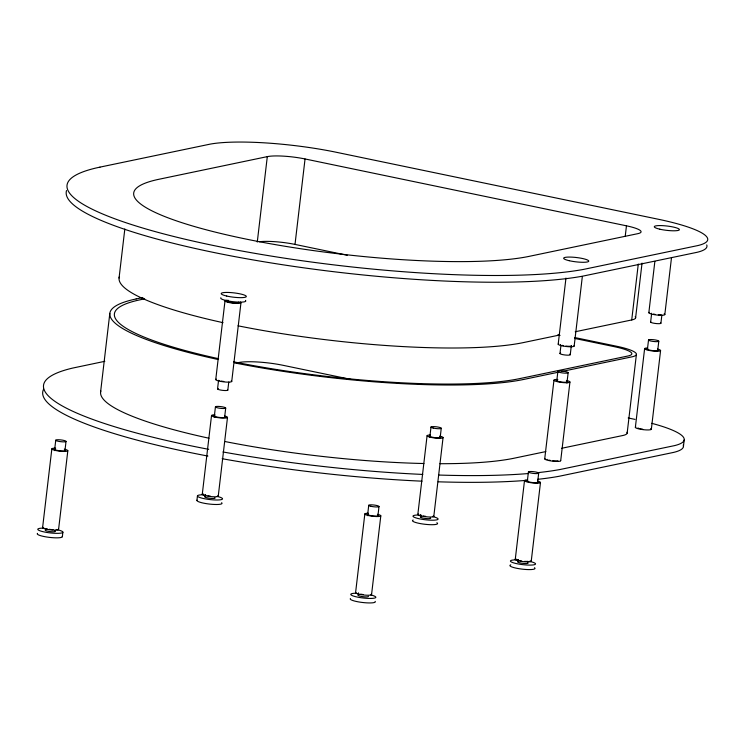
<?xml version="1.0" encoding="UTF-8"?>
<svg xmlns="http://www.w3.org/2000/svg" width="745" height="745" viewBox="0 0 745 745"><rect width="100%" height="100%" fill="white"/><g stroke="black" fill="none" stroke-linecap="round" stroke-linejoin="round"><path stroke-width="1.12" d="M42.605 527.572L51.843 448.881M54.534 450.595L55.754 440.221M64.945 450.641L66.026 441.422A5.168 0.885 6.7 0 0 58.483 439.736A5.168 0.885 6.7 0 0 58.175 441.254A5.168 0.885 6.7 0 0 66.026 441.422M58.576 529.453L67.823 450.762M62.356 536.661L62.887 532.163M100.575 392.103L109.813 313.412M119.06 278.025L124.825 228.985M196.922 500.398L197.453 495.9M202.277 494.224L211.524 415.533M215.752 379.568L224.999 300.878M204.866 496.803L205.136 494.494M214.215 417.247L215.435 406.872M217.549 388.881L218.499 380.807M227.709 302.405L227.979 300.105M224.618 417.293L225.707 408.074A5.168 0.885 6.7 0 0 218.155 406.388A5.168 0.885 6.7 0 0 217.847 407.906A5.168 0.885 6.7 0 0 225.707 408.074M227.821 390.082L228.771 382.017M218.257 496.105L227.495 417.414M231.732 381.431L240.97 302.74M257.276 242.069L267.306 156.627A28.04 4.824 6.7 0 1 305.05 158.964L626.461 225.819A28.04 4.824 6.7 0 1 637.748 233.679L529.304 256.327A211.869 36.43 6.7 0 1 244.137 238.679A211.869 36.43 6.7 0 1 158.881 179.284L267.306 156.627M347.254 255.274L295.011 244.407L305.05 158.964M355.589 592.629L364.836 513.938M358.177 595.218L358.447 592.918M367.527 515.661L368.738 505.287M377.929 515.717L379.009 506.488M371.569 594.51L380.807 515.819M417.833 514.46L427.081 435.769M420.422 517.03L420.702 514.665M429.772 437.473L431.001 427.034M440.183 437.492L441.263 428.273M433.813 516.294L443.061 437.604M515.27 559.281L524.508 480.581M517.85 561.87L518.129 559.57M527.339 481.158L528.419 471.939M537.471 483.514L538.691 473.14A5.168 0.885 6.7 0 0 531.287 471.492A5.168 0.885 6.7 0 0 530.691 472.973A5.168 0.885 6.7 0 0 538.672 473.196M531.241 561.162L540.488 482.471M544.716 458.864L553.963 380.164M558.191 344.209L565.967 278.062M556.794 380.732L557.875 371.504M559.989 353.521L560.938 345.447M566.926 383.088L568.146 372.714A5.168 0.885 6.7 0 0 560.603 371.029A5.168 0.885 6.7 0 0 560.287 372.547A5.168 0.885 6.7 0 0 568.146 372.714M570.26 354.722L571.341 345.503M560.696 460.745L569.934 382.055M574.171 346.071L582.339 276.497M625.241 236.212L626.461 225.819M575.233 331.749L631.723 319.95L638.288 264.065M635.606 317.845L642.041 263.106M627.16 433.106L636.407 354.415M635.364 427.369L644.611 348.679M648.839 312.714L654.864 261.393M647.433 349.237L648.523 340.018M650.636 322.026L651.586 313.952M657.705 350.439L658.794 341.219A5.168 0.885 6.7 0 0 651.242 339.534A5.168 0.885 6.7 0 0 650.934 341.052A5.168 0.885 6.7 0 0 658.794 341.219M660.908 323.228L661.858 315.163M651.344 429.25L660.582 350.56M664.819 314.576L671.515 257.556M683.426 446.59L684.217 439.839M136.13 298.941L142.91 297.525M144.688 298.829L140.162 299.779A216.907 37.297 6.7 0 0 218.592 358.69M104.812 361.316L72.656 368.077A278.993 47.969 6.7 0 0 208.702 449.328M236.333 363.029L238.596 362.564A33.087 5.69 6.7 0 1 283.128 365.32L351.277 379.494M559.421 335.054L523.269 342.607A216.45 37.213 6.7 0 1 238 325.807M523.437 379.503L558.471 372.183M561.86 371.476L631.918 356.846A37.688 6.482 6.7 0 0 616.758 346.276L574.73 337.541M545.834 451.582L514.199 458.194A221.498 38.079 6.7 0 1 439.969 463.707M561.655 448.285L622.68 435.536A37.688 6.482 6.7 0 0 626.973 432.268M557.8 334.924L560.072 335.39M574.833 338.463L614.588 346.732A33.087 5.69 6.7 0 1 627.905 356.008L519.442 378.665A216.907 37.297 6.7 0 1 233.567 361.828M628.184 417.973L635.01 419.388M436.877 522.729A12.637 2.17 6.7 0 1 425.088 524.294A12.637 2.17 6.7 0 1 413.149 520.038M432.64 516.602A12.637 2.17 6.7 0 1 434.819 520.131A12.637 2.17 6.7 0 1 415.85 517.887A12.637 2.17 6.7 0 1 419.072 514.991M430.238 517.766A5.168 0.885 6.7 0 1 425.06 518.436A5.168 0.885 6.7 0 1 421.391 516.602M537.667 479.324A278.993 47.969 6.7 0 0 559.393 476.223L673.48 452.429A95.146 16.362 6.7 0 0 683.221 445.016M525.784 480.423A278.993 47.969 6.7 0 1 438.153 481.801M422.024 481.177A278.993 47.969 6.7 0 1 222.159 458.715M207.911 456.07A278.993 47.969 6.7 0 1 43.601 389.197M523.409 379.494A221.498 38.079 6.7 0 1 234.666 362.927M218.238 359.537A221.498 38.079 6.7 0 1 136.158 298.95M537.368 472.693A278.993 47.969 6.7 0 0 560.184 469.48L674.272 445.678A95.146 16.362 6.7 0 0 651.689 423.309M528.522 473.522A278.993 47.969 6.7 0 1 438.945 475.049M422.815 474.435A278.993 47.969 6.7 0 1 222.951 451.964M423.914 463.52A221.498 38.079 6.7 0 1 225.418 441.617M208.991 438.228A221.498 38.079 6.7 0 1 100.854 390.92M223.053 322.669A216.45 37.213 6.7 0 1 119.321 276.87M635.178 316.737A32.631 5.606 6.7 0 1 631.723 319.95M259.12 241.762A28.04 4.824 6.7 0 1 295.011 244.407M66.528 190.562A278.993 47.969 6.7 0 0 264.419 261.84A278.993 47.969 6.7 0 0 582.897 276.116L696.985 252.322A95.146 16.362 6.7 0 0 706.726 244.909M664.149 313.896A8.046 1.378 6.7 0 1 657.211 315.06A8.046 1.378 6.7 0 1 649.24 312.323M661.066 314.772A5.746 0.987 6.7 0 1 658.338 314.753M655.116 314.371A5.746 0.987 6.7 0 1 653.505 314.055M651.521 313.384A5.746 0.987 6.7 0 1 651.298 313.235M660.48 322.799A5.168 0.885 6.7 0 1 656.326 323.572A5.168 0.885 6.7 0 1 650.73 321.868M650.692 428.571A8.046 1.378 6.7 0 1 643.68 429.716A8.046 1.378 6.7 0 1 635.783 426.978M642.702 429.204A5.746 0.987 6.7 0 1 640.029 428.72M638.754 428.347A5.746 0.987 6.7 0 1 637.925 427.975M657.481 349.051A8.046 1.378 6.7 0 1 658.524 351.202A8.046 1.378 6.7 0 1 646.781 349.889A8.046 1.378 6.7 0 1 647.601 347.943M657.509 349.647A5.746 0.987 6.7 0 1 656.233 350.774A5.746 0.987 6.7 0 1 648.802 349.908A5.746 0.987 6.7 0 1 647.805 348.511M217.95 495.63A8.046 1.378 6.7 0 1 209.587 496.449A8.046 1.378 6.7 0 1 203.078 493.712M210.341 496.142A5.746 0.987 6.7 0 1 207.883 495.77M205.89 495.276A5.746 0.987 6.7 0 1 205.275 495.053M224.785 416.008A8.046 1.378 6.7 0 1 225.083 418.085A8.046 1.378 6.7 0 1 213.359 416.632A8.046 1.378 6.7 0 1 214.923 414.788M224.59 416.576A5.746 0.987 6.7 0 1 222.857 417.638A5.746 0.987 6.7 0 1 215.454 416.688A5.746 0.987 6.7 0 1 214.923 415.338M221.619 502.707A12.637 2.17 6.7 0 1 210.127 504.142A12.637 2.17 6.7 0 1 197.071 500.137M217.242 496.431A12.637 2.17 6.7 0 1 219.132 499.932A12.637 2.17 6.7 0 1 200.172 497.632A12.637 2.17 6.7 0 1 203.683 494.782M214.942 497.707A5.168 0.885 6.7 0 1 209.745 498.256A5.168 0.885 6.7 0 1 205.238 496.515M240.309 302.06A8.046 1.378 6.7 0 1 237.273 303.448A8.046 1.378 6.7 0 1 226.974 302.014A8.046 1.378 6.7 0 1 226.862 300.188M238.465 302.135A5.746 0.987 6.7 0 1 231.974 302.647A5.746 0.987 6.7 0 1 228.398 300.673M231.248 380.853A8.046 1.378 6.7 0 1 223.621 381.859A8.046 1.378 6.7 0 1 216.32 379.112M223.817 381.477A5.746 0.987 6.7 0 1 221.032 381.04M219.356 380.611A5.746 0.987 6.7 0 1 218.583 380.313M245.431 300.393A12.637 2.17 6.7 0 1 233.716 301.772A12.637 2.17 6.7 0 1 220.874 297.758M227.616 389.784A5.168 0.885 6.7 0 1 222.103 390.296A5.168 0.885 6.7 0 1 218.201 388.517M573.976 345.699A8.046 1.378 6.7 0 1 565.809 346.462A8.046 1.378 6.7 0 1 558.592 343.817M571.536 346.071A5.746 0.987 6.7 0 1 565.893 346.071M563.471 345.68A5.746 0.987 6.7 0 1 562.037 345.326M560.575 344.665A5.746 0.987 6.7 0 1 560.519 344.59M569.702 354.22A5.168 0.885 6.7 0 1 565.027 354.993A5.168 0.885 6.7 0 1 560.65 353.158M560.603 460.466A8.046 1.378 6.7 0 1 552.278 461.118A8.046 1.378 6.7 0 1 544.986 458.538M557.931 460.773A5.746 0.987 6.7 0 1 552.781 460.783M550.322 460.41A5.746 0.987 6.7 0 1 548.823 460.065M547.184 459.395A5.746 0.987 6.7 0 1 547.1 459.33M566.423 380.444A8.046 1.378 6.7 0 1 567.876 382.697A8.046 1.378 6.7 0 1 555.798 381.272A8.046 1.378 6.7 0 1 557.782 379.428M566.666 381.067A5.746 0.987 6.7 0 1 565.585 382.269A5.746 0.987 6.7 0 1 557.893 381.328A5.746 0.987 6.7 0 1 557.595 379.95M58.492 529.183A8.046 1.378 6.7 0 1 50.157 529.835A8.046 1.378 6.7 0 1 42.875 527.255M53.109 529.667A5.746 0.987 6.7 0 1 49.226 529.304M47.27 528.922A5.746 0.987 6.7 0 1 45.985 528.55M64.303 449.151A8.046 1.378 6.7 0 1 65.756 451.405A8.046 1.378 6.7 0 1 53.687 449.989A8.046 1.378 6.7 0 1 55.67 448.136M64.545 449.775A5.746 0.987 6.7 0 1 63.465 450.976A5.746 0.987 6.7 0 1 55.782 450.036A5.746 0.987 6.7 0 1 55.475 448.658M62.245 536.372A12.637 2.17 6.7 0 1 49.254 537.359A12.637 2.17 6.7 0 1 37.539 533.364M56.21 529.481A12.637 2.17 6.7 0 1 60.149 533.224A12.637 2.17 6.7 0 1 40.835 531.092A12.637 2.17 6.7 0 1 44.002 528.13M54.748 530.785A5.168 0.885 6.7 0 1 50.399 531.641A5.168 0.885 6.7 0 1 45.845 529.788M375.173 601.392A12.637 2.17 6.7 0 1 362.638 602.5A12.637 2.17 6.7 0 1 350.448 598.524M370.87 594.957A12.637 2.17 6.7 0 1 372.342 598.384A12.637 2.17 6.7 0 1 353.558 596.102A12.637 2.17 6.7 0 1 356.65 593.225M368.412 596.307A5.168 0.885 6.7 0 1 362.405 596.615A5.168 0.885 6.7 0 1 358.755 594.901M371.317 594.128A8.046 1.378 6.7 0 1 363.905 595.013A8.046 1.378 6.7 0 1 355.691 592.461M363.104 594.529A5.746 0.987 6.7 0 1 360.71 594.119M358.671 593.542A5.746 0.987 6.7 0 1 358.336 593.393M377.492 514.301A8.046 1.378 6.7 0 1 378.683 516.509A8.046 1.378 6.7 0 1 366.717 515.102A8.046 1.378 6.7 0 1 368.44 513.231M377.426 514.832A5.746 0.987 6.7 0 1 376.588 516.071A5.746 0.987 6.7 0 1 368.887 515.168A5.746 0.987 6.7 0 1 368.347 513.771M534.491 567.727A12.637 2.17 6.7 0 1 521.91 569.106A12.637 2.17 6.7 0 1 510.781 564.85M529.22 561.302A12.637 2.17 6.7 0 1 532.2 565.027A12.637 2.17 6.7 0 1 512.597 562.531A12.637 2.17 6.7 0 1 518.455 559.933M527.87 562.764A5.168 0.885 6.7 0 1 522.888 563.369A5.168 0.885 6.7 0 1 518.166 561.628M530.859 560.678A8.046 1.378 6.7 0 1 522.822 561.581A8.046 1.378 6.7 0 1 515.95 558.843M527.832 561.357A5.746 0.987 6.7 0 1 524.582 561.357M521.714 561.022A5.746 0.987 6.7 0 1 519.777 560.631M518.166 560.11A5.746 0.987 6.7 0 1 517.775 559.895M537.573 481.056A8.046 1.378 6.7 0 1 538.244 483.17A8.046 1.378 6.7 0 1 526.51 481.782A8.046 1.378 6.7 0 1 527.702 479.892M537.49 481.633A5.746 0.987 6.7 0 1 535.99 482.732A5.746 0.987 6.7 0 1 528.568 481.819A5.746 0.987 6.7 0 1 527.805 480.45M433.311 515.717A8.046 1.378 6.7 0 1 425.777 516.741A8.046 1.378 6.7 0 1 418.383 514.003M425.628 516.322A5.746 0.987 6.7 0 1 423.197 515.94M421.279 515.438A5.746 0.987 6.7 0 1 420.553 515.13M439.848 436.095A8.046 1.378 6.7 0 1 440.966 438.274A8.046 1.378 6.7 0 1 429.111 436.905A8.046 1.378 6.7 0 1 430.377 434.996M439.932 436.691A5.746 0.987 6.7 0 1 438.768 437.837A5.746 0.987 6.7 0 1 431.346 436.989A5.746 0.987 6.7 0 1 430.228 435.583M99.951 167.131L96.161 167.97A278.993 47.969 6.7 0 0 212.474 245.291A278.993 47.969 6.7 0 0 583.689 269.373L697.776 245.58A95.146 16.362 6.7 0 0 660.722 219.756L334.077 151.812A95.146 16.362 6.7 0 0 210.099 144.139L99.951 167.131M433.199 428.068A5.168 0.885 6.7 0 0 441.245 428.328A5.168 0.885 6.7 0 0 433.935 426.606A5.168 0.885 6.7 0 0 433.199 428.068M659.8 229.19A12.637 2.17 6.7 0 0 679.384 229.777A12.637 2.17 6.7 0 0 661.411 225.595A12.637 2.17 6.7 0 0 659.8 229.19M226.713 296.044A12.637 2.17 6.7 0 0 246.297 296.631A12.637 2.17 6.7 0 0 228.324 292.45A12.637 2.17 6.7 0 0 226.713 296.044M569.152 260.685A12.637 2.17 6.7 0 0 588.736 261.262A12.637 2.17 6.7 0 0 570.763 257.09A12.637 2.17 6.7 0 0 569.152 260.685M371.019 506.321A5.168 0.885 6.7 0 0 379 506.544A5.168 0.885 6.7 0 0 371.606 504.84A5.168 0.885 6.7 0 0 371.019 506.321"/></g></svg>
